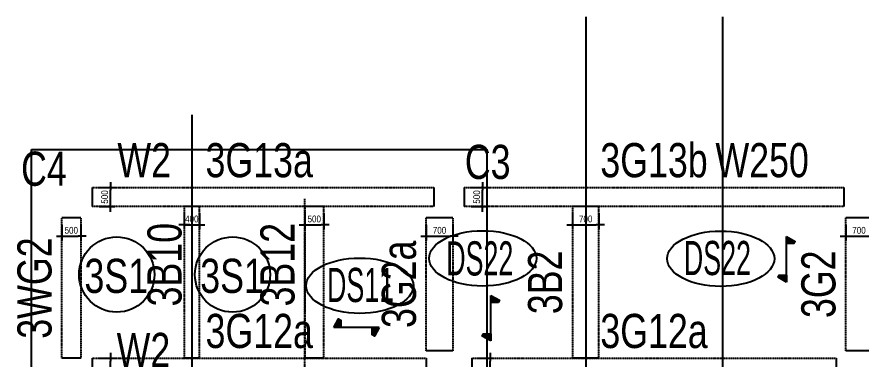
# Model space of a CAD drawing. Header units: millimetres. Extents: x -43750 to 179136, y 88330 to 153500.
# Drawn here: x 90970 to 113209, y 144483 to 153500 of the extents above; entities that cross this region are included whole.
import ezdxf
from ezdxf.enums import TextEntityAlignment as Align

# ---------------------------------------------------------------- set-up
doc = ezdxf.new("R2010")
doc.units = ezdxf.units.MM
doc.linetypes.add('HID', pattern=[2.3, 1.5, -0.8])
doc.layers.get('Defpoints').update_dxf_attribs({"color": 159})
for name, color, linetype in [('^DECK', 130, 'Continuous'), ('A-CEN', 1, 'Continuous'), ('A-OPEN', 1, 'Continuous'), ('BEAM-TEXT', 4, 'Continuous'), ('COLUMN-TEXT', 2, 'Continuous'), ('DECK-PL', 4, 'Continuous'), ('DECK-SLAB', 4, 'Continuous'), ('GIRDER-TEXT', 7, 'Continuous'), ('TXT-SLAB', 6, 'Continuous'), ('WALL-TEXT', 6, 'Continuous'), ('보(beam)', 4, 'HID'), ('보(girder)', 7, 'HID')]:
    doc.layers.add(name, color=color, linetype=linetype)
doc.layers.add('NOPLOT', color=191, linetype='Continuous', plot=False)
doc.styles.add('Gdim', font='', dxfattribs={"width": 0.9})
doc.styles.add('Gtx', font='')
doc.styles.get('Gdim').set_extended_font_data('Dotum')
doc.styles.get('Gtx').set_extended_font_data('Dotum')
doc.dimstyles.new('Gdim200', dxfattribs={"dimscale": 200, "dimtxt": 3, "dimasz": 1.2, "dimexe": 2, "dimexo": 3, "dimgap": 1, "dimtad": 1, "dimdsep": 46, "dimlunit": 6, "dimtxsty": 'Gdim', "dimblk1": '_CIDOT', "dimblk2": '_CIDOT', "dimsah": 1, "dimcen": 2.5, "dimdle": 2, "dimclrd": 1, "dimclre": 1, "dimclrt": 3, "dimazin": 2, "dimtfac": 1, "dimtix": 1, "dimtmove": 2, "dimatfit": 3, "dimldrblk": '_CIDOT', "dimfxl": 2, "dimtolj": 1, "dimtzin": 0, "dimarcsym": 0})

# ---------------------------------------------------------------- blocks, each defined once
blk = doc.blocks.new('_CIDOT')
at = {"color": 0, "linetype": 'ByBlock'}
blk.add_line((2, 0), (-1, 0), dxfattribs=at)
at = {"color": 0, "linetype": 'ByBlock', "const_width": 0.5}
blk.add_lwpolyline([(-0.25, 0, 1), (0.25, 0, 1)], format="xyb", close=True, dxfattribs=at)
blk = doc.blocks.new('*D260')
at = {"layer": 'Defpoints', "color": 155, "lineweight": -2, "transparency": 16777216}
for p, q in [((-1725, 650), (-1305, 650)), ((-1425, 222), (-1425, 578)), ((-1725, 150), (-1305, 150))]:
    blk.add_line(p, q, dxfattribs=at)
at = {"layer": 'Defpoints', "color": 0, "transparency": 16777216}
for p in [(-1905, 650), (-1425, 650), (-1905, 150)]:
    blk.add_point(p, dxfattribs=at)
at = {"layer": 'Defpoints', "color": 155, "lineweight": -2, "transparency": 16777216, "xscale": 71.99999999999994, "yscale": 71.99999999999994, "zscale": 71.99999999999994}
for p, rotation in [((-1425, 650), 90), ((-1425, 150), 270)]:
    blk.add_blockref('_CIDOT', p, dxfattribs=dict(at, rotation=rotation))
at = {"layer": 'Defpoints', "color": 3, "transparency": 16777216, "insert": (-1576, 400), "char_height": 180, "attachment_point": 5, "rotation": 90, "style": 'Gdim'}
blk.add_mtext('\\A1;{\\C155;500}', dxfattribs=at)
blk = doc.blocks.new('*D262')
at = {"layer": 'Defpoints', "color": 155, "lineweight": -2, "transparency": 16777216}
for p, q in [((-1725, 800), (-1305, 800)), ((-1425, 72), (-1425, 728)), ((-1725, 0), (-1305, 0))]:
    blk.add_line(p, q, dxfattribs=at)
at = {"layer": 'Defpoints', "color": 0, "transparency": 16777216}
for p in [(-1905, 800), (-1425, 800), (-1905, 0)]:
    blk.add_point(p, dxfattribs=at)
at = {"layer": 'Defpoints', "color": 155, "lineweight": -2, "transparency": 16777216, "xscale": 71.99999999999994, "yscale": 71.99999999999994, "zscale": 71.99999999999994}
for p, rotation in [((-1425, 800), 90), ((-1425, 0), 270)]:
    blk.add_blockref('_CIDOT', p, dxfattribs=dict(at, rotation=rotation))
at = {"layer": 'Defpoints', "color": 3, "transparency": 16777216, "insert": (-1576, 400), "char_height": 180, "attachment_point": 5, "rotation": 90, "style": 'Gdim'}
blk.add_mtext('\\A1;{\\C155;800}', dxfattribs=at)
blk = doc.blocks.new('*D273')
at = {"layer": 'Defpoints', "color": 155, "lineweight": -2, "transparency": 16777216}
for p, q in [((-1725, 800), (-1305, 800)), ((-1425, 72), (-1425, 728)), ((-1725, 0), (-1305, 0))]:
    blk.add_line(p, q, dxfattribs=at)
at = {"layer": 'Defpoints', "color": 0, "transparency": 16777216}
for p in [(-1905, 800), (-1425, 800), (-1905, 0)]:
    blk.add_point(p, dxfattribs=at)
at = {"layer": 'Defpoints', "color": 155, "lineweight": -2, "transparency": 16777216, "xscale": 71.99999999999994, "yscale": 71.99999999999994, "zscale": 71.99999999999994}
for p, rotation in [((-1425, 800), 90), ((-1425, 0), 270)]:
    blk.add_blockref('_CIDOT', p, dxfattribs=dict(at, rotation=rotation))
at = {"layer": 'Defpoints', "color": 3, "transparency": 16777216, "insert": (-1576, 400), "char_height": 180, "attachment_point": 5, "rotation": 90, "style": 'Gdim'}
blk.add_mtext('\\A1;{\\C155;800}', dxfattribs=at)
blk = doc.blocks.new('*D261')
at = {"layer": 'Defpoints', "color": 155, "lineweight": -2, "transparency": 16777216}
for p, q in [((-1725, 650), (-1305, 650)), ((-1425, 222), (-1425, 578)), ((-1725, 150), (-1305, 150))]:
    blk.add_line(p, q, dxfattribs=at)
at = {"layer": 'Defpoints', "color": 0, "transparency": 16777216}
for p in [(-1905, 650), (-1425, 650), (-1905, 150)]:
    blk.add_point(p, dxfattribs=at)
at = {"layer": 'Defpoints', "color": 155, "lineweight": -2, "transparency": 16777216, "xscale": 71.99999999999994, "yscale": 71.99999999999994, "zscale": 71.99999999999994}
for p, rotation in [((-1425, 650), 90), ((-1425, 150), 270)]:
    blk.add_blockref('_CIDOT', p, dxfattribs=dict(at, rotation=rotation))
at = {"layer": 'Defpoints', "color": 3, "transparency": 16777216, "insert": (-1576, 400), "char_height": 180, "attachment_point": 5, "rotation": 90, "style": 'Gdim'}
blk.add_mtext('\\A1;{\\C155;500}', dxfattribs=at)
blk = doc.blocks.new('*D271')
at = {"layer": 'Defpoints', "color": 155, "lineweight": -2, "transparency": 16777216}
for p, q in [((-1925, 650), (-1505, 650)), ((-1625, 222), (-1625, 578)), ((-1925, 150), (-1505, 150))]:
    blk.add_line(p, q, dxfattribs=at)
at = {"layer": 'Defpoints', "color": 0, "transparency": 16777216}
for p in [(-2105, 650), (-1625, 650), (-2105, 150)]:
    blk.add_point(p, dxfattribs=at)
at = {"layer": 'Defpoints', "color": 155, "lineweight": -2, "transparency": 16777216, "xscale": 71.99999999999994, "yscale": 71.99999999999994, "zscale": 71.99999999999994}
for p, rotation in [((-1625, 650), 90), ((-1625, 150), 270)]:
    blk.add_blockref('_CIDOT', p, dxfattribs=dict(at, rotation=rotation))
at = {"layer": 'Defpoints', "color": 3, "transparency": 16777216, "insert": (-1776, 400), "char_height": 180, "attachment_point": 5, "rotation": 90, "style": 'Gdim'}
blk.add_mtext('\\A1;{\\C155;500}', dxfattribs=at)
blk = doc.blocks.new('*D258')
at = {"layer": 'Defpoints', "color": 155, "lineweight": -2, "transparency": 16777216}
for p, q in [((-1825, 750), (-1405, 750)), ((-1525, 122), (-1525, 678)), ((-1825, 50), (-1405, 50))]:
    blk.add_line(p, q, dxfattribs=at)
at = {"layer": 'Defpoints', "color": 0, "transparency": 16777216}
for p in [(-2005, 750), (-1525, 750), (-2005, 50)]:
    blk.add_point(p, dxfattribs=at)
at = {"layer": 'Defpoints', "color": 155, "lineweight": -2, "transparency": 16777216, "xscale": 71.99999999999994, "yscale": 71.99999999999994, "zscale": 71.99999999999994}
for p, rotation in [((-1525, 750), 90), ((-1525, 50), 270)]:
    blk.add_blockref('_CIDOT', p, dxfattribs=dict(at, rotation=rotation))
at = {"layer": 'Defpoints', "color": 3, "transparency": 16777216, "insert": (-1676, 400), "char_height": 180, "attachment_point": 5, "rotation": 90, "style": 'Gdim'}
blk.add_mtext('\\A1;{\\C155;700}', dxfattribs=at)
blk = doc.blocks.new('*D252')
at = {"layer": 'Defpoints', "color": 155, "lineweight": -2, "transparency": 16777216}
for p, q in [((-888, 550), (-468, 550)), ((-588, 122), (-588, 478)), ((-888, 50), (-468, 50))]:
    blk.add_line(p, q, dxfattribs=at)
at = {"layer": 'Defpoints', "color": 0, "transparency": 16777216}
for p in [(-1068, 550), (-588, 550), (-1068, 50)]:
    blk.add_point(p, dxfattribs=at)
at = {"layer": 'Defpoints', "color": 155, "lineweight": -2, "transparency": 16777216, "xscale": 71.99999999999994, "yscale": 71.99999999999994, "zscale": 71.99999999999994}
for p, rotation in [((-588, 550), 90), ((-588, 50), 270)]:
    blk.add_blockref('_CIDOT', p, dxfattribs=dict(at, rotation=rotation))
at = {"layer": 'Defpoints', "color": 3, "transparency": 16777216, "insert": (-738, 300), "char_height": 180, "attachment_point": 5, "rotation": 90, "style": 'Gdim'}
blk.add_mtext('\\A1;{\\C155;500}', dxfattribs=at)
blk = doc.blocks.new('*D285')
at = {"layer": 'Defpoints', "color": 155, "lineweight": -2, "transparency": 16777216}
for p, q in [((-888, 650), (-468, 650)), ((-588, 22), (-588, 578)), ((-888, -50), (-468, -50))]:
    blk.add_line(p, q, dxfattribs=at)
at = {"layer": 'Defpoints', "color": 0, "transparency": 16777216}
for p in [(-1068, 650), (-588, 650), (-1068, -50)]:
    blk.add_point(p, dxfattribs=at)
at = {"layer": 'Defpoints', "color": 155, "lineweight": -2, "transparency": 16777216, "xscale": 71.99999999999994, "yscale": 71.99999999999994, "zscale": 71.99999999999994}
for p, rotation in [((-588, 650), 90), ((-588, -50), 270)]:
    blk.add_blockref('_CIDOT', p, dxfattribs=dict(at, rotation=rotation))
at = {"layer": 'Defpoints', "color": 3, "transparency": 16777216, "insert": (-738, 300), "char_height": 180, "attachment_point": 5, "rotation": 90, "style": 'Gdim'}
blk.add_mtext('\\A1;{\\C155;700}', dxfattribs=at)
blk = doc.blocks.new('A$C58C40D4B')
at = {"layer": 'DECK-PL'}
for points in [[(600, 2), (471, 228), (415, 196), (415, 2)], [(-600, 2), (-471, -223), (-415, -192), (-415, 2)]]:
    blk.add_hatch(color=256, dxfattribs=at).paths.add_polyline_path(points)
blk.add_line((-600, 2), (600, 2), dxfattribs=at)
for points in [[(600, 2), (471, 228), (415, 196), (415, 2), (415, 2), (471, 2), (600, 2)], [(-600, 2), (-471, -223), (-415, -192), (-415, 2), (-415, 2), (-471, 2), (-600, 2)]]:
    blk.add_lwpolyline(points, dxfattribs=at)
blk = doc.blocks.new('*D287')
at = {"layer": 'Defpoints', "color": 155, "lineweight": -2, "transparency": 16777216}
for p, q in [((-888, 500), (-468, 500)), ((-588, 572), (-588, 644)), ((-588, 100), (-588, 500)), ((-888, 100), (-468, 100)), ((-588, 28), (-588, -44))]:
    blk.add_line(p, q, dxfattribs=at)
at = {"layer": 'Defpoints', "color": 0, "transparency": 16777216}
for p in [(-1068, 500), (-588, 500), (-1068, 100)]:
    blk.add_point(p, dxfattribs=at)
at = {"layer": 'Defpoints', "color": 155, "lineweight": -2, "transparency": 16777216, "xscale": 71.99999999999994, "yscale": 71.99999999999994, "zscale": 71.99999999999994}
for p, rotation in [((-588, 500), 270), ((-588, 100), 90)]:
    blk.add_blockref('_CIDOT', p, dxfattribs=dict(at, rotation=rotation))
at = {"layer": 'Defpoints', "color": 3, "transparency": 16777216, "insert": (-738, 300), "char_height": 180, "attachment_point": 5, "rotation": 90, "style": 'Gdim'}
blk.add_mtext('\\A1;{\\C155;400}', dxfattribs=at)
blk = doc.blocks.new('*U167')
at = {"layer": 'Defpoints'}
for p, q in [((-1905.451, 650), (-1905.451, 150)), ((7094.549, 650), (7094.549, 150))]:
    blk.add_line(p, q, dxfattribs=at)
at = {"layer": '보(girder)'}
for p, q in [((-1905.451, 650), (7094.549, 650)), ((7094.549, 150), (-1905.451, 150))]:
    blk.add_line(p, q, dxfattribs=at)
at = {"layer": 'Defpoints'}
dim = blk.add_linear_dim(base=(-1425.451, 650), p1=(-1905.451, 150), p2=(-1905.451, 650), angle=90, text='{\\C155;<>}', dimstyle='Gdim200', override={"dimscale": 60, "dimzin": 8, "dimclrd": 155, "dimclre": 155}, dxfattribs=at)
dim.commit()
dim.dimension.update_dxf_attribs({"geometry": '*D260', "text_midpoint": (-1575.573, 400)})
blk = doc.blocks.new('*U171')
at = {"layer": 'Defpoints'}
for p, q in [((-1905.451, 800), (-1905.451, 0)), ((6894.549, 800), (6894.549, 0))]:
    blk.add_line(p, q, dxfattribs=at)
at = {"layer": '보(girder)'}
for p, q in [((-1905.451, 800), (6894.549, 800)), ((6894.549, 0), (-1905.451, 0))]:
    blk.add_line(p, q, dxfattribs=at)
at = {"layer": 'Defpoints'}
dim = blk.add_linear_dim(base=(-1425.451, 800), p1=(-1905.451, 0), p2=(-1905.451, 800), angle=90, text='{\\C155;<>}', dimstyle='Gdim200', override={"dimscale": 60, "dimzin": 8, "dimclrd": 155, "dimclre": 155}, dxfattribs=at)
dim.commit()
dim.dimension.update_dxf_attribs({"geometry": '*D262', "text_midpoint": (-1575.573, 400)})
blk = doc.blocks.new('*U193')
at = {"layer": 'Defpoints'}
for p, q in [((-1905.451, 800), (-1905.451, 0)), ((7694.549, 800), (7694.549, 0))]:
    blk.add_line(p, q, dxfattribs=at)
at = {"layer": '보(girder)'}
for p, q in [((-1905.451, 800), (7694.549, 800)), ((7694.549, 0), (-1905.451, 0))]:
    blk.add_line(p, q, dxfattribs=at)
at = {"layer": 'Defpoints'}
dim = blk.add_linear_dim(base=(-1425.451, 800), p1=(-1905.451, 0), p2=(-1905.451, 800), angle=90, text='{\\C155;<>}', dimstyle='Gdim200', override={"dimscale": 60, "dimzin": 8, "dimclrd": 155, "dimclre": 155}, dxfattribs=at)
dim.commit()
dim.dimension.update_dxf_attribs({"geometry": '*D273', "text_midpoint": (-1575.573, 400)})
blk = doc.blocks.new('*U169')
at = {"layer": 'Defpoints'}
for p, q in [((-1905.451, 650), (-1905.451, 150)), ((8094.549, 650), (8094.549, 150))]:
    blk.add_line(p, q, dxfattribs=at)
at = {"layer": '보(girder)'}
for p, q in [((-1905.451, 650), (8094.549, 650)), ((8094.549, 150), (-1905.451, 150))]:
    blk.add_line(p, q, dxfattribs=at)
at = {"layer": 'Defpoints'}
dim = blk.add_linear_dim(base=(-1425.451, 650), p1=(-1905.451, 150), p2=(-1905.451, 650), angle=90, text='{\\C155;<>}', dimstyle='Gdim200', override={"dimscale": 60, "dimzin": 8, "dimclrd": 155, "dimclre": 155}, dxfattribs=at)
dim.commit()
dim.dimension.update_dxf_attribs({"geometry": '*D261', "text_midpoint": (-1575.573, 400)})
blk = doc.blocks.new('*U187')
at = {"layer": 'Defpoints'}
for p, q in [((-2105.451, 650), (-2105.451, 150)), ((1594.549, 650), (1594.549, 150))]:
    blk.add_line(p, q, dxfattribs=at)
at = {"layer": '보(girder)'}
for p, q in [((-2105.451, 650), (1594.549, 650)), ((1594.549, 150), (-2105.451, 150))]:
    blk.add_line(p, q, dxfattribs=at)
at = {"layer": 'Defpoints'}
dim = blk.add_linear_dim(base=(-1625.451, 650), p1=(-2105.451, 150), p2=(-2105.451, 650), angle=90, text='{\\C155;<>}', dimstyle='Gdim200', override={"dimscale": 60, "dimzin": 8, "dimclrd": 155, "dimclre": 155}, dxfattribs=at)
dim.commit()
dim.dimension.update_dxf_attribs({"geometry": '*D271', "text_midpoint": (-1775.573, 400)})
blk = doc.blocks.new('*U163')
at = {"layer": 'Defpoints'}
for p, q in [((-2005.451, 750), (-2005.451, 50)), ((1494.549, 750), (1494.549, 50))]:
    blk.add_line(p, q, dxfattribs=at)
at = {"layer": '보(girder)'}
for p, q in [((-2005.451, 750), (1494.549, 750)), ((1494.549, 50), (-2005.451, 50))]:
    blk.add_line(p, q, dxfattribs=at)
at = {"layer": 'Defpoints'}
dim = blk.add_linear_dim(base=(-1525.451, 750), p1=(-2005.451, 50), p2=(-2005.451, 750), angle=90, text='{\\C155;<>}', dimstyle='Gdim200', override={"dimscale": 60, "dimzin": 8, "dimclrd": 155, "dimclre": 155}, dxfattribs=at)
dim.commit()
dim.dimension.update_dxf_attribs({"geometry": '*D258', "text_midpoint": (-1675.573, 400)})
blk = doc.blocks.new('*U153')
at = {"layer": 'Defpoints'}
for p, q in [((-1067.879, 550), (-1067.879, 50)), ((2932.121, 550), (2932.121, 50))]:
    blk.add_line(p, q, dxfattribs=at)
at = {"layer": '보(beam)'}
for p, q in [((2932.121, 550), (-1067.879, 550)), ((-1067.879, 50), (2932.121, 50))]:
    blk.add_line(p, q, dxfattribs=at)
at = {"layer": 'Defpoints'}
dim = blk.add_linear_dim(base=(-587.879, 550), p1=(-1067.879, 50), p2=(-1067.879, 550), angle=90, text='{\\C155;<>}', dimstyle='Gdim200', override={"dimscale": 60, "dimzin": 8, "dimclrd": 155, "dimclre": 155}, dxfattribs=at)
dim.commit()
dim.dimension.update_dxf_attribs({"geometry": '*D252', "text_midpoint": (-738.001, 300)})
blk = doc.blocks.new('*U217')
at = {"layer": 'Defpoints'}
for p, q in [((-1067.879, 650), (-1067.879, -50)), ((2932.121, 650), (2932.121, -50))]:
    blk.add_line(p, q, dxfattribs=at)
at = {"layer": '보(beam)'}
for p, q in [((2932.121, 650), (-1067.879, 650)), ((-1067.879, -50), (2932.121, -50))]:
    blk.add_line(p, q, dxfattribs=at)
at = {"layer": 'Defpoints'}
dim = blk.add_linear_dim(base=(-587.879, 650), p1=(-1067.879, -50), p2=(-1067.879, 650), angle=90, text='{\\C155;<>}', dimstyle='Gdim200', override={"dimscale": 60, "dimzin": 8, "dimclrd": 155, "dimclre": 155}, dxfattribs=at)
dim.commit()
dim.dimension.update_dxf_attribs({"geometry": '*D285', "text_midpoint": (-738.001, 300)})
blk = doc.blocks.new('*U221')
at = {"layer": 'Defpoints'}
for p, q in [((-1067.879, 500), (-1067.879, 100)), ((2932.121, 500), (2932.121, 100))]:
    blk.add_line(p, q, dxfattribs=at)
at = {"layer": '보(beam)'}
for p, q in [((2932.121, 500), (-1067.879, 500)), ((-1067.879, 100), (2932.121, 100))]:
    blk.add_line(p, q, dxfattribs=at)
at = {"layer": 'Defpoints'}
dim = blk.add_linear_dim(base=(-587.879, 500), p1=(-1067.879, 100), p2=(-1067.879, 500), angle=90, text='{\\C155;<>}', dimstyle='Gdim200', override={"dimscale": 60, "dimzin": 8, "dimclrd": 155, "dimclre": 155}, dxfattribs=at)
dim.commit()
dim.dimension.update_dxf_attribs({"geometry": '*D287', "text_midpoint": (-738.001, 300)})

msp = doc.modelspace()

# ---------------------------------------------------------------- linework, layer by layer
at = {"layer": '^DECK', "color": 0}
for centre in [(93600.918, 146710.918), (96650.918, 146710.918)]:
    msp.add_circle(centre, 990.918, dxfattribs=at)
for centre in [(103242.381, 147138.176), (109512.381, 147128.176), (100002.381, 146418.176)]:
    msp.add_ellipse(centre, major_axis=(1412.381, 0), ratio=0.51617646, dxfattribs=at)
at = {"layer": 'A-CEN'}
for p, q in [((105953.571, 153500), (105953.571, 110771.892)), ((109553.571, 153500), (109553.571, 110771.892)), ((95578.571, 150915.017), (95578.571, 143310))]:
    msp.add_line(p, q, dxfattribs=at)
at = {"layer": 'A-OPEN', "linetype": 'HID'}
msp.add_line((98553.571, 144005.018), (98553.571, 148705.018), dxfattribs=at)
at = {"layer": 'NOPLOT'}
msp.add_lwpolyline([(91353.571, 150005.018), (103353.572, 150005.018), (103353.572, 122185.018), (91353.571, 122185.018)], close=True, dxfattribs=at)

# ---------------------------------------------------------------- block references
at = {"layer": 'DECK-PL', "xscale": -1, "rotation": 270}
for p in [(111243.469, 147112.474), (103453.469, 145562.474)]:
    msp.add_blockref('A$C58C40D4B', p, dxfattribs=at)
at = {"layer": 'DECK-PL', "xscale": -1}
msp.add_blockref('A$C58C40D4B', (99917.526, 145313.469), dxfattribs=at)
at = {"layer": '보(beam)', "rotation": 270}
for name, p in [('*U221', (95278.571, 147437.139)), ('*U153', (98503.571, 147437.139)), ('*U217', (105653.571, 147437.139))]:
    msp.add_blockref(name, p, dxfattribs=at)
at = {"layer": '보(girder)'}
for name, p in [('*U167', (94859.022, 148355.018)), ('*U169', (104659.022, 148355.018)), ('*U171', (94859.022, 143705.018)), ('*U193', (104859.022, 143705.018))]:
    msp.add_blockref(name, p, dxfattribs=at)
at = {"layer": '보(girder)', "rotation": 270}
for name, p in [('*U187', (92003.571, 146099.567)), ('*U163', (101703.571, 146199.567)), ('*U163', (112753.571, 146199.567))]:
    msp.add_blockref(name, p, dxfattribs=at)

# ---------------------------------------------------------------- texts
at = {"layer": 'BEAM-TEXT', "style": 'Gtx', "width": 0.8}
for s, p in [('3B10', (95578.571, 146971.153)), ('3B12', (98553.571, 146971.153)), ('3B2', (105603.571, 146505.018))]:
    msp.add_text(s, height=900, rotation=90, dxfattribs=at).set_placement(p, align=Align.BOTTOM_CENTER)
at = {"layer": 'COLUMN-TEXT', "color": 3, "style": 'Gtx', "width": 0.8}
for s, p in [('C3', (102770, 150130)), ('C4', (91080, 149950))]:
    msp.add_text(s, height=900, dxfattribs=at).set_placement(p, align=Align.TOP_LEFT)
at = {"layer": 'DECK-SLAB', "style": 'Gtx', "width": 0.6}
for s, p in [('DS22', (102280, 146686.866, 0)), ('DS22', (108540, 146696.866, 0)), ('DS11', (99140, 145986.866, 0))]:
    msp.add_text(s, height=900, dxfattribs=at).set_placement(p)
at = {"layer": 'GIRDER-TEXT', "style": 'Gtx', "width": 0.8}
for s, p in [('3G13a', (97353.571, 149005.018)), ('3G13b', (107753.571, 149005.018)), ('3G12a', (97353.571, 144505.018)), ('3G12a', (107753.571, 144505.018))]:
    msp.add_text(s, height=900, dxfattribs=at).set_placement(p, align=Align.BOTTOM_CENTER)
for s, p in [('3WG2', (92153.571, 146355.018)), ('3G2a', (101753.571, 146455.018)), ('3G2', (112803.571, 146455.018))]:
    msp.add_text(s, height=900, rotation=90, dxfattribs=at).set_placement(p, align=Align.BOTTOM_CENTER)
at = {"layer": 'TXT-SLAB', "style": 'Gtx', "width": 0.8}
for p in [(92750, 146226.866), (95800, 146226.866)]:
    msp.add_text('3S1', height=900, dxfattribs=at).set_placement(p)
at = {"layer": 'WALL-TEXT', "style": 'Gtx', "width": 0.8}
for s, p in [('W2', (94323.839, 149005.018, 0)), ('W250', (110602.59, 149005.018, 0)), ('W2', (94303.938, 144005.018, 0))]:
    msp.add_text(s, height=900, dxfattribs=at).set_placement(p, align=Align.BOTTOM_CENTER)

doc.saveas('drawing.dxf')
